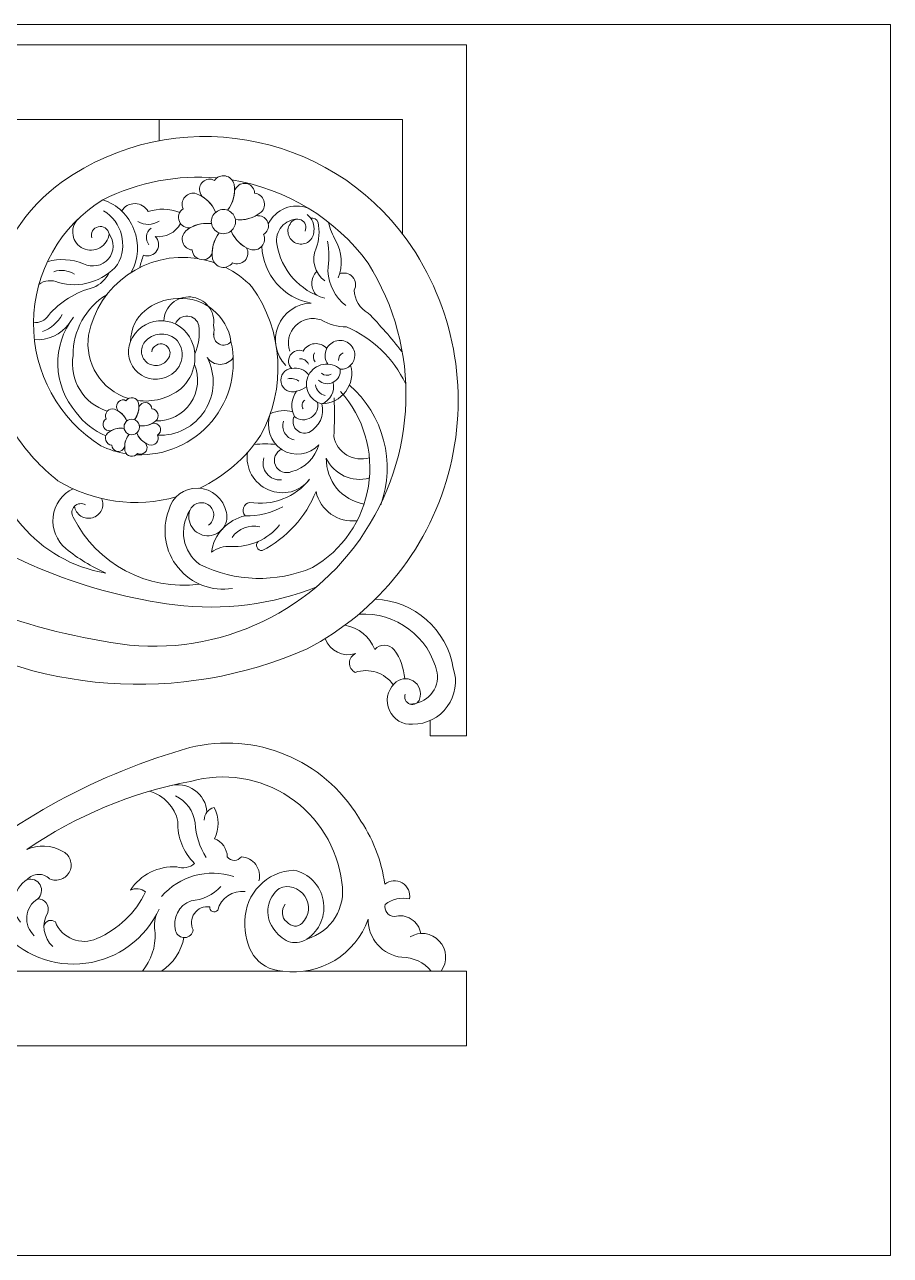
# Model space of a CAD drawing. Header units: millimetres. Extents: x 4874 to 5118, y 2699 to 2963.
# Drawn here: x 5032 to 5117.8, y 2841.1 to 2963.1 of the extents above; entities that cross this region are included whole.
import ezdxf

# ---------------------------------------------------------------- set-up
doc = ezdxf.new("R2010")
doc.units = ezdxf.units.MM
doc.header["$MEASUREMENT"] = 0
doc.layers.add('SITARA ALL', color=18, linetype='Continuous', true_color=0x000000)

msp = doc.modelspace()

# ---------------------------------------------------------------- linework, layer by layer
at = {"layer": 'SITARA ALL', "lineweight": 9}
for points, knots in [([(4873.81, 2963.14), (4873.81, 2963.14), (5117.81, 2963.14), (5117.81, 2963.14), (5117.81, 2963.14), (5117.81, 2841.14), (5117.81, 2841.14), (5117.81, 2841.14), (4873.81, 2841.14), (4873.81, 2841.14), (4873.81, 2841.14), (4873.81, 2963.14), (4873.81, 2963.14)], [0, 0, 0, 0, 0.25, 0.25, 0.25, 0.5, 0.5, 0.5, 0.75, 0.75, 0.75, 1, 1, 1, 1]), ([(5072.19, 2894.16), (5072.19, 2894.16), (5072.19, 2892.65), (5072.19, 2892.65), (5072.19, 2892.65), (5075.81, 2892.65), (5075.81, 2892.65), (5075.81, 2892.65), (5075.81, 2961.14), (5075.81, 2961.14), (5075.81, 2961.14), (4875.81, 2961.14), (4875.81, 2961.14), (4875.81, 2961.14), (4875.81, 2953.74), (4875.81, 2953.74), (4875.81, 2953.74), (4891.89, 2953.74), (4891.89, 2953.74)], [0, 0, 0, 0, 0.142857, 0.142857, 0.142857, 0.285714, 0.285714, 0.285714, 0.428571, 0.428571, 0.428571, 0.571429, 0.571429, 0.571429, 0.714286, 0.714286, 0.714286, 1, 1, 1, 1]), ([(4933.54, 2941.7), (4931.27, 2941.53), (4929.11, 2940.66), (4927.36, 2939.21), (4930.73, 2945.23), (4937, 2949.06), (4943.9, 2949.3), (4960.02, 2950.14), (4975.7, 2943.85), (4986.78, 2932.11), (4997.41, 2921.8), (5008.93, 2912.44), (5021.2, 2904.14), (5032.85, 2896.79), (5047.39, 2895.71), (5060, 2901.27), (5067.1, 2904.95), (5072.27, 2911.51), (5074.17, 2919.28), (5076.07, 2927.05), (5074.54, 2935.22), (5069.93, 2941.76), (5062.04, 2952.73), (5046.81, 2955.34), (5035.74, 2947.59), (5032.09, 2944.92), (5029.54, 2941.02), (5028.56, 2936.61)], [0, 0, 0, 0, 0.1, 0.1, 0.1, 0.2, 0.2, 0.2, 0.3, 0.3, 0.3, 0.4, 0.4, 0.4, 0.5, 0.5, 0.5, 0.6, 0.6, 0.6, 0.7, 0.7, 0.7, 0.8, 0.8, 0.8, 1, 1, 1, 1]), ([(4894.04, 2953.74), (4894.04, 2953.74), (5069.45, 2953.74), (5069.45, 2953.74), (5069.45, 2953.74), (5069.45, 2942.4), (5069.45, 2942.4)], [0, 0, 0, 0, 0.333333, 0.333333, 0.333333, 1, 1, 1, 1]), ([(4980.3, 2942.38), (4991.46, 2933.14), (5002.52, 2923.77), (5013.47, 2914.27), (5020.87, 2907.82), (5029.94, 2903.6), (5039.63, 2902.07), (5049.41, 2899.98), (5059.5, 2903.95), (5065.24, 2912.14), (5070.98, 2920.34), (5071.35, 2931.02), (5066.04, 2939.5), (5062.79, 2943.91), (5057.95, 2946.87), (5052.55, 2947.75)], [0, 0, 0, 0, 0.166667, 0.166667, 0.166667, 0.333333, 0.333333, 0.333333, 0.5, 0.5, 0.5, 0.666667, 0.666667, 0.666667, 1, 1, 1, 1]), ([(5051.03, 2947.94), (5047.15, 2948.28), (5043.25, 2947.53), (5039.76, 2945.78), (5035.52, 2943.19), (5032.91, 2938.59), (5032.88, 2933.62), (5032.84, 2928.64), (5035.34, 2924.03), (5039.55, 2921.38), (5040.35, 2921.01), (5041.2, 2920.74), (5042.07, 2920.61)], [0, 0, 0, 0, 0.2, 0.2, 0.2, 0.4, 0.4, 0.4, 0.6, 0.6, 0.6, 1, 1, 1, 1]), ([(5053.83, 2941.1), (5053.21, 2941.47), (5052.73, 2942.03), (5052.46, 2942.69), (5052.81, 2941.84), (5053.5, 2941.17), (5054.37, 2940.85), (5054.78, 2940.72), (5055.23, 2940.85), (5055.51, 2941.18), (5055.79, 2941.5), (5055.86, 2941.96), (5055.68, 2942.35), (5056.04, 2942.56), (5056.22, 2942.99), (5056.14, 2943.4), (5056.05, 2943.81), (5055.73, 2944.12), (5055.31, 2944.17), (5055.19, 2944.19), (5055.06, 2944.2), (5054.94, 2944.21), (5054.31, 2943.86), (5053.59, 2943.72), (5052.88, 2943.82), (5053.79, 2943.69), (5054.72, 2943.95), (5055.43, 2944.54), (5055.74, 2944.84), (5055.86, 2945.29), (5055.71, 2945.7), (5055.57, 2946.11), (5055.21, 2946.39), (5054.78, 2946.43), (5054.78, 2946.85), (5054.51, 2947.22), (5054.11, 2947.35), (5053.71, 2947.48), (5053.28, 2947.36), (5053.02, 2947.02), (5052.94, 2946.93), (5052.87, 2946.83), (5052.8, 2946.72), (5052.8, 2946), (5052.55, 2945.31), (5052.11, 2944.74), (5052.68, 2945.47), (5052.91, 2946.4), (5052.76, 2947.31), (5052.66, 2947.73), (5052.32, 2948.06), (5051.9, 2948.14), (5051.48, 2948.22), (5051.05, 2948.05), (5050.8, 2947.7), (5050.43, 2947.9), (5049.98, 2947.85), (5049.66, 2947.57), (5049.35, 2947.29), (5049.25, 2946.85), (5049.41, 2946.47), (5049.45, 2946.35), (5049.5, 2946.24), (5049.56, 2946.13), (5050.18, 2945.76), (5050.66, 2945.2), (5050.93, 2944.54), (5050.58, 2945.39), (5049.89, 2946.06), (5049.03, 2946.38), (5048.61, 2946.51), (5048.17, 2946.38), (5047.88, 2946.05), (5047.6, 2945.73), (5047.53, 2945.27), (5047.71, 2944.88), (5047.3, 2944.61), (5047.14, 2944.09), (5047.33, 2943.63), (5047.52, 2943.18), (5047.97, 2942.91), (5048.45, 2943.02), (5049.08, 2943.37), (5049.8, 2943.51), (5050.51, 2943.41), (5049.6, 2943.54), (5048.68, 2943.28), (5047.97, 2942.69), (5047.65, 2942.39), (5047.54, 2941.94), (5047.68, 2941.53), (5047.82, 2941.12), (5048.18, 2940.84), (5048.61, 2940.8), (5048.63, 2940.31), (5049.01, 2939.9), (5049.5, 2939.84), (5049.99, 2939.78), (5050.44, 2940.04), (5050.59, 2940.51), (5050.6, 2941.23), (5050.84, 2941.92), (5051.28, 2942.49), (5050.71, 2941.76), (5050.48, 2940.83), (5050.63, 2939.92), (5050.73, 2939.5), (5051.07, 2939.18), (5051.49, 2939.09), (5051.91, 2939.01), (5052.34, 2939.18), (5052.59, 2939.53), (5053.01, 2939.33), (5053.52, 2939.42), (5053.84, 2939.77), (5054.16, 2940.11), (5054.22, 2940.61), (5053.98, 2941.02)], [0, 0, 0, 0, 0.025, 0.025, 0.025, 0.05, 0.05, 0.05, 0.075, 0.075, 0.075, 0.1, 0.1, 0.1, 0.125, 0.125, 0.125, 0.15, 0.15, 0.15, 0.175, 0.175, 0.175, 0.2, 0.2, 0.2, 0.225, 0.225, 0.225, 0.25, 0.25, 0.25, 0.275, 0.275, 0.275, 0.3, 0.3, 0.3, 0.325, 0.325, 0.325, 0.35, 0.35, 0.35, 0.375, 0.375, 0.375, 0.4, 0.4, 0.4, 0.425, 0.425, 0.425, 0.45, 0.45, 0.45, 0.475, 0.475, 0.475, 0.5, 0.5, 0.5, 0.525, 0.525, 0.525, 0.55, 0.55, 0.55, 0.575, 0.575, 0.575, 0.6, 0.6, 0.6, 0.625, 0.625, 0.625, 0.65, 0.65, 0.65, 0.675, 0.675, 0.675, 0.7, 0.7, 0.7, 0.725, 0.725, 0.725, 0.75, 0.75, 0.75, 0.775, 0.775, 0.775, 0.8, 0.8, 0.8, 0.825, 0.825, 0.825, 0.85, 0.85, 0.85, 0.875, 0.875, 0.875, 0.9, 0.9, 0.9, 0.925, 0.925, 0.925, 0.95, 0.95, 0.95, 1, 1, 1, 1]), ([(5042.57, 2938.59), (5043.28, 2939.89), (5043.38, 2941.45), (5042.83, 2942.84), (5042.29, 2944.22), (5041.17, 2945.3), (5039.76, 2945.78)], [0, 0, 0, 0, 0.333333, 0.333333, 0.333333, 1, 1, 1, 1]), ([(5047.37, 2944.53), (5046.36, 2944.93), (5045.26, 2944.95), (5044.24, 2944.6), (5043.98, 2945.08), (5043.48, 2945.39), (5042.94, 2945.4), (5042.39, 2945.41), (5041.89, 2945.13), (5041.61, 2944.66)], [0, 0, 0, 0, 0.25, 0.25, 0.25, 0.5, 0.5, 0.5, 1, 1, 1, 1]), ([(5039.82, 2944.69), (5041.65, 2943.58), (5042.26, 2941.21), (5041.2, 2939.35), (5039.77, 2937.66), (5037.47, 2936.96), (5035.34, 2937.57), (5034.71, 2937.88), (5033.95, 2937.8), (5033.39, 2937.38)], [0, 0, 0, 0, 0.25, 0.25, 0.25, 0.5, 0.5, 0.5, 1, 1, 1, 1]), ([(5052.9, 2943.62), (5052.9, 2944.04), (5052.67, 2944.44), (5052.3, 2944.65), (5051.92, 2944.87), (5051.47, 2944.87), (5051.1, 2944.65), (5050.72, 2944.44), (5050.5, 2944.04), (5050.5, 2943.62), (5050.5, 2943.19), (5050.72, 2942.79), (5051.1, 2942.58), (5051.47, 2942.36), (5051.92, 2942.36), (5052.3, 2942.58), (5052.67, 2942.79), (5052.9, 2943.19), (5052.9, 2943.62)], [0, 0, 0, 0, 0.166667, 0.166667, 0.166667, 0.333333, 0.333333, 0.333333, 0.5, 0.5, 0.5, 0.666667, 0.666667, 0.666667, 0.833333, 0.833333, 0.833333, 1, 1, 1, 1]), ([(5059.79, 2942.67), (5059.89, 2942.87), (5059.9, 2943.1), (5059.83, 2943.3), (5059.76, 2943.51), (5059.61, 2943.68), (5059.41, 2943.78), (5059.2, 2943.87), (5058.97, 2943.88), (5058.77, 2943.8), (5058.56, 2943.73), (5058.39, 2943.57), (5058.3, 2943.37), (5058.08, 2943.03), (5058.03, 2942.6), (5058.18, 2942.22), (5058.32, 2941.84), (5058.63, 2941.55), (5059.02, 2941.43), (5059.41, 2941.32), (5059.83, 2941.39), (5060.15, 2941.64), (5060.48, 2941.88), (5060.67, 2942.26), (5060.67, 2942.67), (5060.75, 2943.29), (5060.5, 2943.92), (5060.01, 2944.31)], [0, 0, 0, 0, 0.1, 0.1, 0.1, 0.2, 0.2, 0.2, 0.3, 0.3, 0.3, 0.4, 0.4, 0.4, 0.5, 0.5, 0.5, 0.6, 0.6, 0.6, 0.7, 0.7, 0.7, 0.8, 0.8, 0.8, 1, 1, 1, 1]), ([(5060.34, 2943.96), (5060.66, 2944.03), (5060.98, 2943.85), (5061.08, 2943.54), (5061.26, 2942.68), (5061.2, 2941.79), (5060.89, 2940.97), (5060.39, 2939.82), (5060.74, 2938.49), (5061.74, 2937.73)], [0, 0, 0, 0, 0.25, 0.25, 0.25, 0.5, 0.5, 0.5, 1, 1, 1, 1]), ([(5038.65, 2942), (5038.58, 2942.23), (5038.61, 2942.48), (5038.73, 2942.69), (5038.85, 2942.9), (5039.06, 2943.05), (5039.29, 2943.1), (5039.53, 2943.16), (5039.78, 2943.12), (5039.98, 2942.98), (5040.18, 2942.85), (5040.32, 2942.64), (5040.37, 2942.41), (5040.93, 2941.66), (5040.9, 2940.63), (5040.31, 2939.92), (5039.71, 2939.2), (5038.66, 2939.02), (5037.83, 2939.44), (5036.68, 2939.9), (5035.43, 2939.97), (5034.24, 2939.64)], [0, 0, 0, 0, 0.125, 0.125, 0.125, 0.25, 0.25, 0.25, 0.375, 0.375, 0.375, 0.5, 0.5, 0.5, 0.625, 0.625, 0.625, 0.75, 0.75, 0.75, 1, 1, 1, 1]), ([(5037.26, 2943.85), (5036.86, 2943.43), (5036.68, 2942.83), (5036.79, 2942.26), (5036.9, 2941.69), (5037.27, 2941.2), (5037.8, 2940.96), (5038.33, 2940.71), (5038.95, 2940.73), (5039.46, 2941.02), (5039.97, 2941.31), (5040.3, 2941.82), (5040.37, 2942.41)], [0, 0, 0, 0, 0.2, 0.2, 0.2, 0.4, 0.4, 0.4, 0.6, 0.6, 0.6, 1, 1, 1, 1]), ([(5043.41, 2939.06), (5043.49, 2939.47), (5043.62, 2939.88), (5043.78, 2940.27), (5044.28, 2940.09), (5044.83, 2940.3), (5045.11, 2940.75), (5045.38, 2941.2), (5045.33, 2941.77), (5044.94, 2942.14), (5045.96, 2942), (5046.96, 2942.51), (5047.44, 2943.43)], [0, 0, 0, 0, 0.2, 0.2, 0.2, 0.4, 0.4, 0.4, 0.6, 0.6, 0.6, 1, 1, 1, 1]), ([(5044.53, 2942.96), (5044.27, 2942.77), (5044.11, 2942.49), (5044.07, 2942.17), (5044.03, 2941.86), (5044.12, 2941.55), (5044.32, 2941.3)], [0, 0, 0, 0, 0.333333, 0.333333, 0.333333, 1, 1, 1, 1]), ([(5059.09, 2943.86), (5058.47, 2943.86), (5057.88, 2943.58), (5057.47, 2943.11), (5057.07, 2942.64), (5056.89, 2942.01), (5056.99, 2941.4), (5057.4, 2938.83), (5059.26, 2936.73), (5061.76, 2936.02)], [0, 0, 0, 0, 0.25, 0.25, 0.25, 0.5, 0.5, 0.5, 1, 1, 1, 1]), ([(5062.12, 2943.54), (5062.26, 2942.9), (5062.5, 2942.29), (5062.83, 2941.72), (5063.47, 2940.6), (5063.56, 2939.24), (5063.07, 2938.04)], [0, 0, 0, 0, 0.333333, 0.333333, 0.333333, 1, 1, 1, 1]), ([(5062.03, 2941.68), (5062.17, 2940.69), (5062.18, 2939.7), (5062.06, 2938.71), (5062.12, 2937.36), (5062.77, 2936.11), (5063.84, 2935.28)], [0, 0, 0, 0, 0.333333, 0.333333, 0.333333, 1, 1, 1, 1]), ([(5049.1, 2939.96), (5044.06, 2940.73), (5039.31, 2937.39), (5038.34, 2932.37), (5037.91, 2929.59), (5039.59, 2926.91), (5042.29, 2926.08)], [0, 0, 0, 0, 0.333333, 0.333333, 0.333333, 1, 1, 1, 1]), ([(5055.51, 2941.17), (5055.61, 2938.38), (5057.65, 2936.03), (5060.4, 2935.54), (5058.96, 2935.49), (5057.68, 2934.6), (5057.13, 2933.25), (5056.59, 2931.91), (5056.87, 2930.4), (5057.88, 2929.36)], [0, 0, 0, 0, 0.25, 0.25, 0.25, 0.5, 0.5, 0.5, 1, 1, 1, 1]), ([(5049.36, 2917.2), (5051.81, 2918.36), (5053.89, 2920.16), (5055.38, 2922.4), (5057.96, 2927.07), (5057.63, 2932.8), (5054.53, 2937.14), (5053.76, 2937.94), (5052.87, 2938.6), (5051.88, 2939.09)], [0, 0, 0, 0, 0.25, 0.25, 0.25, 0.5, 0.5, 0.5, 1, 1, 1, 1]), ([(5032.86, 2933.64), (5033.45, 2933.53), (5034.04, 2933.8), (5034.35, 2934.32), (5035.51, 2935.67), (5037.06, 2936.63), (5038.8, 2937.07), (5039.48, 2937.36), (5040.03, 2937.88), (5040.36, 2938.55)], [0, 0, 0, 0, 0.25, 0.25, 0.25, 0.5, 0.5, 0.5, 1, 1, 1, 1]), ([(5060.96, 2938.67), (5060.63, 2938.36), (5060.45, 2937.93), (5060.45, 2937.49), (5060.45, 2937.04), (5060.63, 2936.61), (5060.96, 2936.31)], [0, 0, 0, 0, 0.333333, 0.333333, 0.333333, 1, 1, 1, 1]), ([(5069.4, 2930.73), (5068.35, 2932.06), (5067.23, 2933.34), (5066.05, 2934.55), (5065.22, 2935), (5064.69, 2935.86), (5064.67, 2936.8), (5064.9, 2937.24), (5064.84, 2937.77), (5064.5, 2938.13), (5064.17, 2938.5), (5063.66, 2938.62), (5063.2, 2938.43)], [0, 0, 0, 0, 0.2, 0.2, 0.2, 0.4, 0.4, 0.4, 0.6, 0.6, 0.6, 1, 1, 1, 1]), ([(5040.14, 2936.37), (5038.04, 2935.09), (5036.77, 2932.81), (5036.8, 2930.35), (5036.4, 2927.92), (5037.83, 2925.57), (5040.17, 2924.82)], [0, 0, 0, 0, 0.333333, 0.333333, 0.333333, 1, 1, 1, 1]), ([(5050.75, 2932.54), (5050.67, 2932.1), (5050.89, 2931.66), (5051.3, 2931.47), (5051.7, 2931.28), (5052.17, 2931.37), (5052.45, 2931.72), (5052.07, 2934.29), (5049.79, 2936.15), (5047.19, 2936), (5044.59, 2935.86), (5042.58, 2934.32), (5042.49, 2931.72)], [0, 0, 0, 0, 0.2, 0.2, 0.2, 0.4, 0.4, 0.4, 0.6, 0.6, 0.6, 1, 1, 1, 1]), ([(5050.73, 2932.39), (5050.78, 2932.71), (5050.78, 2933.04), (5050.73, 2933.36), (5050.82, 2934.03), (5050.62, 2934.71), (5050.2, 2935.23), (5049.77, 2935.75), (5049.15, 2936.08), (5048.48, 2936.14), (5047.81, 2936.2), (5047.14, 2935.98), (5046.63, 2935.53), (5046.13, 2935.09), (5045.82, 2934.46), (5045.79, 2933.78)], [0, 0, 0, 0, 0.166667, 0.166667, 0.166667, 0.333333, 0.333333, 0.333333, 0.5, 0.5, 0.5, 0.666667, 0.666667, 0.666667, 1, 1, 1, 1]), ([(5036.84, 2934.15), (5034.68, 2931.34), (5034.78, 2927.39), (5037.1, 2924.7), (5037.85, 2923.67), (5038.87, 2922.87), (5040.04, 2922.37)], [0, 0, 0, 0, 0.333333, 0.333333, 0.333333, 1, 1, 1, 1]), ([(5048.87, 2930.5), (5049.25, 2931.38), (5049.38, 2932.35), (5049.27, 2933.3), (5049.15, 2933.83), (5048.7, 2934.21), (5048.16, 2934.25), (5047.62, 2934.29), (5047.13, 2933.98), (5046.94, 2933.48)], [0, 0, 0, 0, 0.25, 0.25, 0.25, 0.5, 0.5, 0.5, 1, 1, 1, 1]), ([(5069.75, 2927.55), (5068.55, 2930.07), (5066.47, 2932.07), (5063.91, 2933.18), (5063.02, 2933.18), (5062.16, 2933.42), (5061.4, 2933.86), (5060.51, 2934.19), (5059.52, 2933.96), (5058.85, 2933.29), (5058.19, 2932.62), (5057.96, 2931.64), (5058.29, 2930.76)], [0, 0, 0, 0, 0.2, 0.2, 0.2, 0.4, 0.4, 0.4, 0.6, 0.6, 0.6, 1, 1, 1, 1]), ([(5043.17, 2925.88), (5044.7, 2925.67), (5046.26, 2926.09), (5047.48, 2927.04), (5048.94, 2928.34), (5049.31, 2930.48), (5048.35, 2932.18), (5047.71, 2933.26), (5046.52, 2933.88), (5045.27, 2933.78), (5044.02, 2933.68), (5042.94, 2932.89), (5042.49, 2931.72), (5042.05, 2930.64), (5042.35, 2929.41), (5043.23, 2928.65), (5044.11, 2927.89), (5045.35, 2927.77), (5046.35, 2928.35), (5047, 2928.68), (5047.46, 2929.3), (5047.58, 2930.02), (5047.7, 2930.74), (5047.47, 2931.48), (5046.96, 2932), (5046.02, 2932.74), (5044.67, 2932.6), (5043.91, 2931.68), (5043.65, 2931.37), (5043.54, 2930.97), (5043.59, 2930.57), (5043.65, 2930.18), (5043.86, 2929.82), (5044.19, 2929.59), (5044.52, 2929.37), (5044.93, 2929.29), (5045.32, 2929.38), (5045.71, 2929.47), (5046.05, 2929.72), (5046.24, 2930.07), (5046.4, 2930.29), (5046.45, 2930.58), (5046.37, 2930.85), (5046.29, 2931.11), (5046.09, 2931.33), (5045.84, 2931.43), (5045.58, 2931.53), (5045.29, 2931.51), (5045.05, 2931.37), (5044.81, 2931.23), (5044.64, 2931), (5044.6, 2930.72)], [0, 0, 0, 0, 0.055556, 0.055556, 0.055556, 0.111111, 0.111111, 0.111111, 0.166667, 0.166667, 0.166667, 0.222222, 0.222222, 0.222222, 0.277778, 0.277778, 0.277778, 0.333333, 0.333333, 0.333333, 0.388889, 0.388889, 0.388889, 0.444444, 0.444444, 0.444444, 0.5, 0.5, 0.5, 0.555556, 0.555556, 0.555556, 0.611111, 0.611111, 0.611111, 0.666667, 0.666667, 0.666667, 0.722222, 0.722222, 0.722222, 0.777778, 0.777778, 0.777778, 0.833333, 0.833333, 0.833333, 0.888889, 0.888889, 0.888889, 1, 1, 1, 1]), ([(5043.07, 2920.51), (5045.93, 2920.38), (5048.7, 2921.6), (5050.54, 2923.8), (5052.38, 2926), (5053.09, 2928.92), (5052.45, 2931.72)], [0, 0, 0, 0, 0.333333, 0.333333, 0.333333, 1, 1, 1, 1]), ([(5061.12, 2927.88), (5061.52, 2927.51), (5062.1, 2927.44), (5062.58, 2927.69), (5063.06, 2927.93), (5063.34, 2928.44), (5063.28, 2928.98), (5063.66, 2928.96), (5064.04, 2929.1), (5064.31, 2929.37), (5064.59, 2929.63), (5064.74, 2930), (5064.73, 2930.38), (5064.72, 2930.85), (5064.49, 2931.29), (5064.1, 2931.56), (5063.72, 2931.83), (5063.23, 2931.9), (5062.79, 2931.75), (5062.34, 2931.6), (5061.99, 2931.25), (5061.85, 2930.81), (5061.7, 2930.36), (5061.77, 2929.87), (5062.05, 2929.49)], [0, 0, 0, 0, 0.111111, 0.111111, 0.111111, 0.222222, 0.222222, 0.222222, 0.333333, 0.333333, 0.333333, 0.444444, 0.444444, 0.444444, 0.555556, 0.555556, 0.555556, 0.666667, 0.666667, 0.666667, 0.777778, 0.777778, 0.777778, 1, 1, 1, 1]), ([(5061.94, 2931.03), (5061.63, 2931.38), (5061.17, 2931.56), (5060.71, 2931.51), (5060.25, 2931.46), (5059.84, 2931.19), (5059.61, 2930.78), (5059.14, 2930.97), (5058.6, 2930.79), (5058.33, 2930.36), (5058.06, 2929.93), (5058.11, 2929.39), (5058.48, 2929.04), (5058.14, 2929.03), (5057.83, 2928.86), (5057.62, 2928.59), (5057.42, 2928.32), (5057.34, 2927.98), (5057.41, 2927.65), (5057.48, 2927.32), (5057.69, 2927.03), (5057.99, 2926.87), (5058.28, 2926.71), (5058.63, 2926.69), (5058.95, 2926.81), (5058.41, 2926.08), (5058.32, 2925.12), (5058.73, 2924.31), (5059.2, 2923.91), (5059.87, 2923.86), (5060.39, 2924.19), (5060.91, 2924.52), (5061.16, 2925.12), (5061.01, 2925.72)], [0, 0, 0, 0, 0.083333, 0.083333, 0.083333, 0.166667, 0.166667, 0.166667, 0.25, 0.25, 0.25, 0.333333, 0.333333, 0.333333, 0.416667, 0.416667, 0.416667, 0.5, 0.5, 0.5, 0.583333, 0.583333, 0.583333, 0.666667, 0.666667, 0.666667, 0.75, 0.75, 0.75, 0.833333, 0.833333, 0.833333, 1, 1, 1, 1]), ([(4879.44, 2928.9), (4879.44, 2928.9), (4879.44, 2930.41), (4879.44, 2930.41), (4879.44, 2930.41), (4875.81, 2930.41), (4875.81, 2930.41), (4875.81, 2930.41), (4875.81, 2861.92), (4875.81, 2861.92), (4875.81, 2861.92), (5075.81, 2861.92), (5075.81, 2861.92), (5075.81, 2861.92), (5075.81, 2869.32), (5075.81, 2869.32), (5075.81, 2869.32), (5059.73, 2869.32), (5059.73, 2869.32)], [0, 0, 0, 0, 0.142857, 0.142857, 0.142857, 0.285714, 0.285714, 0.285714, 0.428571, 0.428571, 0.428571, 0.571429, 0.571429, 0.571429, 0.714286, 0.714286, 0.714286, 1, 1, 1, 1]), ([(5045, 2923.85), (5045.2, 2924.03), (5045.28, 2924.32), (5045.19, 2924.59), (5045.1, 2924.85), (5044.87, 2925.03), (5044.59, 2925.05), (5044.59, 2925.32), (5044.41, 2925.56), (5044.16, 2925.64), (5043.9, 2925.73), (5043.63, 2925.65), (5043.46, 2925.43), (5043.41, 2925.37), (5043.37, 2925.31), (5043.32, 2925.24), (5043.32, 2924.78), (5043.16, 2924.34), (5042.88, 2923.97), (5043.24, 2924.44), (5043.39, 2925.03), (5043.29, 2925.62), (5043.23, 2925.89), (5043.02, 2926.09), (5042.75, 2926.15), (5042.48, 2926.2), (5042.2, 2926.09), (5042.04, 2925.86), (5041.81, 2926), (5041.52, 2925.96), (5041.32, 2925.78), (5041.11, 2925.6), (5041.05, 2925.32), (5041.15, 2925.08), (5041.18, 2925), (5041.21, 2924.93), (5041.25, 2924.86), (5041.64, 2924.63), (5041.95, 2924.27), (5042.12, 2923.84), (5041.9, 2924.39), (5041.46, 2924.82), (5040.91, 2925.02), (5040.64, 2925.1), (5040.36, 2925.02), (5040.17, 2924.81), (5039.99, 2924.6), (5039.95, 2924.31), (5040.07, 2924.06), (5039.84, 2923.92), (5039.72, 2923.66), (5039.77, 2923.39), (5039.83, 2923.13), (5040.04, 2922.93), (5040.3, 2922.9), (5040.38, 2922.88), (5040.46, 2922.88), (5040.54, 2922.87), (5040.94, 2923.1), (5041.4, 2923.18), (5041.86, 2923.12), (5041.27, 2923.2), (5040.68, 2923.03), (5040.23, 2922.66), (5040.03, 2922.47), (5039.95, 2922.18), (5040.04, 2921.92), (5040.13, 2921.66), (5040.36, 2921.47), (5040.64, 2921.45), (5040.64, 2921.18), (5040.82, 2920.94), (5041.07, 2920.86), (5041.33, 2920.78), (5041.6, 2920.86), (5041.77, 2921.07), (5041.82, 2921.13), (5041.86, 2921.2), (5041.91, 2921.26), (5041.91, 2921.72), (5042.07, 2922.17), (5042.35, 2922.53), (5041.99, 2922.07), (5041.84, 2921.47), (5041.94, 2920.89), (5042, 2920.62), (5042.21, 2920.41), (5042.48, 2920.36), (5042.76, 2920.31), (5043.03, 2920.41), (5043.19, 2920.64), (5043.42, 2920.51), (5043.71, 2920.54), (5043.92, 2920.72), (5044.12, 2920.9), (5044.18, 2921.18), (5044.08, 2921.43), (5044.05, 2921.5), (5044.02, 2921.57), (5043.98, 2921.64), (5043.59, 2921.88), (5043.28, 2922.24), (5043.11, 2922.66), (5043.33, 2922.11), (5043.77, 2921.69), (5044.32, 2921.48), (5044.59, 2921.4), (5044.87, 2921.48), (5045.06, 2921.69), (5045.24, 2921.9), (5045.28, 2922.19), (5045.16, 2922.44), (5047.05, 2922.35), (5048.84, 2923.28), (5049.86, 2924.87), (5050.87, 2926.46), (5050.97, 2928.46), (5050.09, 2930.13), (5050.39, 2929.71), (5050.87, 2929.46), (5051.38, 2929.46), (5051.9, 2929.46), (5052.38, 2929.7), (5052.67, 2930.13)], [0, 0, 0, 0, 0.02381, 0.02381, 0.02381, 0.047619, 0.047619, 0.047619, 0.071429, 0.071429, 0.071429, 0.095238, 0.095238, 0.095238, 0.119048, 0.119048, 0.119048, 0.142857, 0.142857, 0.142857, 0.166667, 0.166667, 0.166667, 0.190476, 0.190476, 0.190476, 0.214286, 0.214286, 0.214286, 0.238095, 0.238095, 0.238095, 0.261905, 0.261905, 0.261905, 0.285714, 0.285714, 0.285714, 0.309524, 0.309524, 0.309524, 0.333333, 0.333333, 0.333333, 0.357143, 0.357143, 0.357143, 0.380952, 0.380952, 0.380952, 0.404762, 0.404762, 0.404762, 0.428571, 0.428571, 0.428571, 0.452381, 0.452381, 0.452381, 0.47619, 0.47619, 0.47619, 0.5, 0.5, 0.5, 0.52381, 0.52381, 0.52381, 0.547619, 0.547619, 0.547619, 0.571429, 0.571429, 0.571429, 0.595238, 0.595238, 0.595238, 0.619048, 0.619048, 0.619048, 0.642857, 0.642857, 0.642857, 0.666667, 0.666667, 0.666667, 0.690476, 0.690476, 0.690476, 0.714286, 0.714286, 0.714286, 0.738095, 0.738095, 0.738095, 0.761905, 0.761905, 0.761905, 0.785714, 0.785714, 0.785714, 0.809524, 0.809524, 0.809524, 0.833333, 0.833333, 0.833333, 0.857143, 0.857143, 0.857143, 0.880952, 0.880952, 0.880952, 0.904762, 0.904762, 0.904762, 0.928571, 0.928571, 0.928571, 0.952381, 0.952381, 0.952381, 1, 1, 1, 1]), ([(5048.82, 2929.46), (5049.36, 2928.2), (5049.22, 2926.75), (5048.45, 2925.61), (5047.68, 2924.48), (5046.37, 2923.81), (5045, 2923.85), (5044.55, 2923.47), (5043.96, 2923.3), (5043.37, 2923.38), (5043.83, 2923.32), (5044.29, 2923.41), (5044.69, 2923.63), (5044.77, 2923.63), (5044.85, 2923.62), (5044.93, 2923.61), (5045.19, 2923.57), (5045.41, 2923.37), (5045.46, 2923.11), (5045.52, 2922.85), (5045.39, 2922.58), (5045.16, 2922.44)], [0, 0, 0, 0, 0.125, 0.125, 0.125, 0.25, 0.25, 0.25, 0.375, 0.375, 0.375, 0.5, 0.5, 0.5, 0.625, 0.625, 0.625, 0.75, 0.75, 0.75, 1, 1, 1, 1]), ([(5058.73, 2924.31), (5058.51, 2923.89), (5058.57, 2923.37), (5058.9, 2923.01), (5059.22, 2922.66), (5059.72, 2922.54), (5060.16, 2922.72), (5061.2, 2923.24), (5061.75, 2924.41), (5061.47, 2925.54), (5062.4, 2925.57), (5063.27, 2926.02), (5063.82, 2926.77), (5064.38, 2927.51), (5064.56, 2928.47), (5064.31, 2929.36)], [0, 0, 0, 0, 0.166667, 0.166667, 0.166667, 0.333333, 0.333333, 0.333333, 0.5, 0.5, 0.5, 0.666667, 0.666667, 0.666667, 1, 1, 1, 1]), ([(5063.28, 2928.98), (5062.82, 2929.39), (5062.19, 2929.57), (5061.58, 2929.46), (5060.97, 2929.35), (5060.45, 2928.97), (5060.16, 2928.42), (5059.87, 2927.88), (5059.86, 2927.22), (5060.11, 2926.66), (5060.37, 2926.1), (5060.87, 2925.68), (5061.47, 2925.54), (5062.31, 2925.89), (5062.78, 2926.79), (5062.58, 2927.68)], [0, 0, 0, 0, 0.166667, 0.166667, 0.166667, 0.333333, 0.333333, 0.333333, 0.5, 0.5, 0.5, 0.666667, 0.666667, 0.666667, 1, 1, 1, 1]), ([(5050.23, 2913.53), (5050.54, 2913.76), (5050.73, 2914.11), (5050.74, 2914.5), (5050.75, 2914.89), (5050.58, 2915.25), (5050.27, 2915.49), (5049.97, 2915.73), (5049.57, 2915.81), (5049.2, 2915.71), (5048.83, 2915.61), (5048.52, 2915.34), (5048.38, 2914.98), (5047.24, 2913.22), (5047.66, 2910.87), (5049.35, 2909.62), (5052.85, 2907.9), (5056.92, 2907.79), (5060.52, 2909.31), (5063.49, 2911.03), (5065.53, 2913.99), (5066.07, 2917.38), (5066.61, 2920.77), (5065.61, 2924.21), (5063.32, 2926.76)], [0, 0, 0, 0, 0.111111, 0.111111, 0.111111, 0.222222, 0.222222, 0.222222, 0.333333, 0.333333, 0.333333, 0.444444, 0.444444, 0.444444, 0.555556, 0.555556, 0.555556, 0.666667, 0.666667, 0.666667, 0.777778, 0.777778, 0.777778, 1, 1, 1, 1]), ([(5059.78, 2925.91), (5059.64, 2925.83), (5059.54, 2925.69), (5059.51, 2925.52), (5059.47, 2925.36), (5059.5, 2925.19), (5059.59, 2925.05)], [0, 0, 0, 0, 0.333333, 0.333333, 0.333333, 1, 1, 1, 1]), ([(5066.17, 2920.21), (5065.42, 2919.97), (5064.61, 2920.07), (5063.93, 2920.47), (5063.26, 2920.87), (5062.79, 2921.54), (5062.64, 2922.31), (5062.72, 2923.59), (5062.74, 2924.87), (5062.67, 2926.15)], [0, 0, 0, 0, 0.25, 0.25, 0.25, 0.5, 0.5, 0.5, 1, 1, 1, 1]), ([(5057.49, 2921.06), (5057.2, 2920.93), (5056.96, 2920.69), (5056.84, 2920.39), (5056.72, 2920.09), (5056.72, 2919.75), (5056.85, 2919.46), (5056.98, 2919.16), (5057.23, 2918.92), (5057.53, 2918.81), (5057.83, 2918.69), (5058.17, 2918.7), (5058.46, 2918.83), (5059.78, 2919.17), (5060.8, 2920.19), (5061.16, 2921.5), (5060.22, 2920.48), (5058.69, 2920.27), (5057.51, 2921), (5056.33, 2921.73), (5055.87, 2923.28), (5056.35, 2924.57), (5057.04, 2924.91), (5057.83, 2924.97), (5058.56, 2924.75)], [0, 0, 0, 0, 0.111111, 0.111111, 0.111111, 0.222222, 0.222222, 0.222222, 0.333333, 0.333333, 0.333333, 0.444444, 0.444444, 0.444444, 0.555556, 0.555556, 0.555556, 0.666667, 0.666667, 0.666667, 0.777778, 0.777778, 0.777778, 1, 1, 1, 1]), ([(5036.79, 2917.14), (5035.7, 2916.6), (5034.96, 2915.56), (5034.82, 2914.35), (5034.68, 2913.15), (5035.15, 2911.97), (5036.09, 2911.2), (5037.29, 2910.22), (5038.61, 2909.41), (5040.03, 2908.78), (5033.36, 2909.89), (5028.46, 2915.64), (5028.39, 2922.39), (5028.3, 2922.58), (5028.29, 2922.79), (5028.37, 2922.99), (5028.44, 2923.18), (5028.59, 2923.34), (5028.78, 2923.42), (5028.97, 2923.5), (5029.18, 2923.5), (5029.37, 2923.42), (5029.56, 2923.34), (5029.71, 2923.19), (5029.79, 2922.99)], [0, 0, 0, 0, 0.111111, 0.111111, 0.111111, 0.222222, 0.222222, 0.222222, 0.333333, 0.333333, 0.333333, 0.444444, 0.444444, 0.444444, 0.555556, 0.555556, 0.555556, 0.666667, 0.666667, 0.666667, 0.777778, 0.777778, 0.777778, 1, 1, 1, 1]), ([(5043.38, 2923.25), (5043.38, 2923.53), (5043.24, 2923.78), (5043, 2923.92), (5042.76, 2924.05), (5042.47, 2924.05), (5042.23, 2923.92), (5041.99, 2923.78), (5041.85, 2923.53), (5041.85, 2923.25), (5041.85, 2922.98), (5041.99, 2922.72), (5042.23, 2922.59), (5042.47, 2922.45), (5042.76, 2922.45), (5043, 2922.59), (5043.24, 2922.72), (5043.38, 2922.98), (5043.38, 2923.25)], [0, 0, 0, 0, 0.166667, 0.166667, 0.166667, 0.333333, 0.333333, 0.333333, 0.5, 0.5, 0.5, 0.666667, 0.666667, 0.666667, 0.833333, 0.833333, 0.833333, 1, 1, 1, 1]), ([(5057.65, 2923.82), (5057.53, 2923.43), (5057.57, 2923.01), (5057.77, 2922.67), (5057.97, 2922.32), (5058.31, 2922.07), (5058.7, 2921.98)], [0, 0, 0, 0, 0.333333, 0.333333, 0.333333, 1, 1, 1, 1]), ([(5031.02, 2922.62), (5032.16, 2920.83), (5033.61, 2919.24), (5035.29, 2917.93), (5038.81, 2915.8), (5043.06, 2915.21), (5047.02, 2916.33)], [0, 0, 0, 0, 0.333333, 0.333333, 0.333333, 1, 1, 1, 1]), ([(5054.09, 2920.74), (5053.85, 2919.17), (5054.71, 2917.63), (5056.17, 2917.02), (5057.64, 2916.4), (5059.29, 2916.81), (5060.24, 2918.08), (5058.83, 2916.29), (5056.55, 2915.4), (5054.3, 2915.78), (5054.02, 2915.72), (5053.79, 2915.52), (5053.7, 2915.24), (5053.6, 2914.97), (5053.66, 2914.67), (5053.85, 2914.46), (5052.1, 2914.06), (5050.77, 2912.62), (5050.51, 2910.83), (5051.07, 2911.26), (5051.77, 2911.47), (5052.47, 2911.41), (5054.32, 2911.31), (5056.11, 2912.1), (5057.27, 2913.54)], [0, 0, 0, 0, 0.111111, 0.111111, 0.111111, 0.222222, 0.222222, 0.222222, 0.333333, 0.333333, 0.333333, 0.444444, 0.444444, 0.444444, 0.555556, 0.555556, 0.555556, 0.666667, 0.666667, 0.666667, 0.777778, 0.777778, 0.777778, 1, 1, 1, 1]), ([(5055.71, 2920.2), (5055.54, 2919.66), (5055.64, 2919.07), (5055.99, 2918.63), (5056.35, 2918.19), (5056.89, 2917.96), (5057.45, 2918.01)], [0, 0, 0, 0, 0.333333, 0.333333, 0.333333, 1, 1, 1, 1]), ([(5065.65, 2915.62), (5063.44, 2915.99), (5061.84, 2917.94), (5061.9, 2920.17), (5062.64, 2918.55), (5064.46, 2917.71), (5066.17, 2918.2)], [0, 0, 0, 0, 0.333333, 0.333333, 0.333333, 1, 1, 1, 1]), ([(5048.38, 2914.98), (5048.18, 2914.42), (5048.26, 2913.8), (5048.59, 2913.31), (5048.92, 2912.81), (5049.46, 2912.5), (5050.05, 2912.47), (5050.65, 2912.44), (5051.22, 2912.69), (5051.6, 2913.14), (5051.98, 2913.6), (5052.13, 2914.21), (5051.99, 2914.78), (5051.74, 2916.14), (5050.57, 2917.14), (5049.19, 2917.18), (5047.81, 2917.22), (5046.61, 2916.36), (5046.29, 2915.01), (5045.55, 2913.08), (5045.9, 2910.91), (5047.21, 2909.31), (5048.51, 2907.7), (5050.55, 2906.92), (5052.59, 2907.26)], [0, 0, 0, 0, 0.111111, 0.111111, 0.111111, 0.222222, 0.222222, 0.222222, 0.333333, 0.333333, 0.333333, 0.444444, 0.444444, 0.444444, 0.555556, 0.555556, 0.555556, 0.666667, 0.666667, 0.666667, 0.777778, 0.777778, 0.777778, 1, 1, 1, 1]), ([(5036.94, 2915.4), (5037, 2915), (5037.23, 2914.65), (5037.57, 2914.43), (5037.91, 2914.21), (5038.33, 2914.14), (5038.72, 2914.25), (5039.11, 2914.36), (5039.43, 2914.64), (5039.61, 2915), (5039.78, 2915.37), (5039.79, 2915.79), (5039.63, 2916.16)], [0, 0, 0, 0, 0.2, 0.2, 0.2, 0.4, 0.4, 0.4, 0.6, 0.6, 0.6, 1, 1, 1, 1]), ([(5055.13, 2911.9), (5054.98, 2911.74), (5054.95, 2911.51), (5055.04, 2911.31), (5055.13, 2911.12), (5055.32, 2910.99), (5055.54, 2911), (5057.96, 2912.25), (5059.86, 2914.32), (5060.88, 2916.85), (5061.3, 2914.99), (5063.05, 2913.74), (5064.95, 2913.96)], [0, 0, 0, 0, 0.2, 0.2, 0.2, 0.4, 0.4, 0.4, 0.6, 0.6, 0.6, 1, 1, 1, 1]), ([(5022.79, 2915.28), (5029.88, 2910.08), (5038.17, 2906.76), (5046.88, 2905.62), (5051.68, 2905.02), (5056.55, 2905.65), (5061.04, 2907.44)], [0, 0, 0, 0, 0.333333, 0.333333, 0.333333, 1, 1, 1, 1]), ([(5038.03, 2915.53), (5037.68, 2915.74), (5037.23, 2915.69), (5036.94, 2915.39), (5036.65, 2915.1), (5036.6, 2914.66), (5036.82, 2914.31), (5039.14, 2909.66), (5044.16, 2906.99), (5049.31, 2907.68)], [0, 0, 0, 0, 0.25, 0.25, 0.25, 0.5, 0.5, 0.5, 1, 1, 1, 1]), ([(5069.72, 2896.77), (5069.65, 2896.58), (5069.66, 2896.37), (5069.75, 2896.18), (5069.84, 2896), (5070, 2895.86), (5070.19, 2895.79), (5070.38, 2895.73), (5070.6, 2895.74), (5070.78, 2895.84), (5070.96, 2895.93), (5071.09, 2896.1), (5071.15, 2896.29), (5071.39, 2896.97), (5071.12, 2897.72), (5070.5, 2898.09), (5069.88, 2898.45), (5069.12, 2898.36), (5068.65, 2897.82), (5067.94, 2897.12), (5067.74, 2896.06), (5068.15, 2895.16), (5068.56, 2894.26), (5069.47, 2893.71), (5070.45, 2893.79), (5071.82, 2893.79), (5073.1, 2894.44), (5073.89, 2895.54), (5074.69, 2896.65), (5074.92, 2898.06), (5074.49, 2899.35), (5073.86, 2903.18), (5070.63, 2906.03), (5066.76, 2906.18)], [0, 0, 0, 0, 0.083333, 0.083333, 0.083333, 0.166667, 0.166667, 0.166667, 0.25, 0.25, 0.25, 0.333333, 0.333333, 0.333333, 0.416667, 0.416667, 0.416667, 0.5, 0.5, 0.5, 0.583333, 0.583333, 0.583333, 0.666667, 0.666667, 0.666667, 0.75, 0.75, 0.75, 0.833333, 0.833333, 0.833333, 1, 1, 1, 1]), ([(5070.19, 2895.79), (5070.98, 2895.79), (5071.73, 2896.14), (5072.25, 2896.73), (5072.77, 2897.33), (5073, 2898.12), (5072.89, 2898.9), (5072.08, 2902.48), (5068.79, 2904.93), (5065.13, 2904.69)], [0, 0, 0, 0, 0.25, 0.25, 0.25, 0.5, 0.5, 0.5, 1, 1, 1, 1]), ([(5069.67, 2898.31), (5069.59, 2899.34), (5069.24, 2900.33), (5068.64, 2901.17), (5068.4, 2901.45), (5068.05, 2901.62), (5067.68, 2901.62), (5067.3, 2901.63), (5066.95, 2901.48), (5066.7, 2901.2), (5066.21, 2902.47), (5065.09, 2903.39), (5063.75, 2903.6)], [0, 0, 0, 0, 0.2, 0.2, 0.2, 0.4, 0.4, 0.4, 0.6, 0.6, 0.6, 1, 1, 1, 1]), ([(5061.78, 2902.28), (5062.23, 2901.05), (5063.56, 2900.39), (5064.81, 2900.79), (5064.45, 2900.63), (5064.2, 2900.27), (5064.19, 2899.88), (5064.18, 2899.48), (5064.4, 2899.11), (5064.75, 2898.93), (5066.15, 2899.39), (5067.68, 2898.9), (5068.54, 2897.71)], [0, 0, 0, 0, 0.2, 0.2, 0.2, 0.4, 0.4, 0.4, 0.6, 0.6, 0.6, 1, 1, 1, 1]), ([(5071.26, 2873.05), (5071.17, 2873.64), (5070.82, 2874.16), (5070.32, 2874.48), (5069.82, 2874.8), (5069.2, 2874.89), (5068.63, 2874.72), (5068.34, 2874.74), (5068.07, 2874.88), (5067.9, 2875.12), (5067.73, 2875.35), (5067.66, 2875.65), (5067.73, 2875.93), (5068.41, 2876.46), (5069.3, 2876.66), (5070.14, 2876.47), (5070.26, 2877.1), (5069.97, 2877.73), (5069.42, 2878.06), (5068.87, 2878.38), (5068.19, 2878.33), (5067.7, 2877.92), (5067.37, 2880.32), (5066.47, 2882.59), (5065.08, 2884.57), (5061.62, 2890.29), (5054.85, 2893.09), (5048.37, 2891.47), (5039.3, 2888.9), (5030.91, 2884.37), (5023.8, 2878.17)], [0, 0, 0, 0, 0.090909, 0.090909, 0.090909, 0.181818, 0.181818, 0.181818, 0.272727, 0.272727, 0.272727, 0.363636, 0.363636, 0.363636, 0.454545, 0.454545, 0.454545, 0.545455, 0.545455, 0.545455, 0.636364, 0.636364, 0.636364, 0.727273, 0.727273, 0.727273, 0.818182, 0.818182, 0.818182, 1, 1, 1, 1]), ([(5057.81, 2875.94), (5057.39, 2875.41), (5057.46, 2874.64), (5057.97, 2874.19), (5058.48, 2873.74), (5059.04, 2873.6), (5059.51, 2874.08), (5060.23, 2874.8), (5060.33, 2875.92), (5059.76, 2876.76), (5059.18, 2877.59), (5058.16, 2877.93), (5057.24, 2877.52), (5056.02, 2876.58), (5055.75, 2874.86), (5056.62, 2873.59), (5057.48, 2872.32), (5058.65, 2871.7), (5059.97, 2872.5), (5062.39, 2873.2), (5063.89, 2875.62), (5063.43, 2878.11), (5063.01, 2881.55), (5061.11, 2884.64), (5058.23, 2886.57), (5055.34, 2888.49), (5051.78, 2889.06), (5048.44, 2888.12), (5042.61, 2887.02), (5037.09, 2884.72), (5032.2, 2881.37), (5033.33, 2881.87), (5034.64, 2881.82), (5035.72, 2881.21), (5036.09, 2881.05), (5036.37, 2880.74), (5036.51, 2880.37), (5036.65, 2880), (5036.64, 2879.58), (5036.47, 2879.22), (5036.3, 2878.85), (5036, 2878.57), (5035.63, 2878.43), (5035.25, 2878.29), (5034.84, 2878.3), (5034.47, 2878.47), (5034.17, 2878.76), (5033.77, 2878.92), (5033.35, 2878.91), (5032.93, 2878.89), (5032.54, 2878.71), (5032.25, 2878.41), (5032.75, 2878.54), (5033.28, 2878.31), (5033.53, 2877.86), (5033.78, 2877.4), (5033.67, 2876.82), (5033.29, 2876.47), (5032.67, 2876.1), (5032.27, 2875.45), (5032.21, 2874.73), (5032.14, 2874.01), (5032.42, 2873.31), (5032.95, 2872.83)], [0, 0, 0, 0, 0.045455, 0.045455, 0.045455, 0.090909, 0.090909, 0.090909, 0.136364, 0.136364, 0.136364, 0.181818, 0.181818, 0.181818, 0.227273, 0.227273, 0.227273, 0.272727, 0.272727, 0.272727, 0.318182, 0.318182, 0.318182, 0.363636, 0.363636, 0.363636, 0.409091, 0.409091, 0.409091, 0.454545, 0.454545, 0.454545, 0.5, 0.5, 0.5, 0.545455, 0.545455, 0.545455, 0.590909, 0.590909, 0.590909, 0.636364, 0.636364, 0.636364, 0.681818, 0.681818, 0.681818, 0.727273, 0.727273, 0.727273, 0.772727, 0.772727, 0.772727, 0.818182, 0.818182, 0.818182, 0.863636, 0.863636, 0.863636, 0.909091, 0.909091, 0.909091, 1, 1, 1, 1]), ([(5050.07, 2885.07), (5050.01, 2885.95), (5049.56, 2886.76), (5048.84, 2887.26), (5048.11, 2887.77), (5047.21, 2887.92), (5046.36, 2887.68)], [0, 0, 0, 0, 0.333333, 0.333333, 0.333333, 1, 1, 1, 1]), ([(5033.91, 2873.85), (5033.98, 2874.07), (5034.16, 2874.25), (5034.39, 2874.32), (5034.61, 2874.38), (5034.86, 2874.33), (5035.04, 2874.19), (5035.35, 2873.41), (5035.97, 2872.79), (5036.75, 2872.48), (5037.53, 2872.17), (5038.4, 2872.19), (5039.16, 2872.55), (5041.27, 2873.46), (5042.99, 2875.1), (5043.98, 2877.17), (5043.56, 2877.51), (5042.97, 2877.58), (5042.48, 2877.35), (5043.49, 2878.89), (5045.25, 2879.76), (5047.09, 2879.64), (5047.7, 2879.43), (5048.37, 2879.57), (5048.84, 2880), (5047.72, 2881.08), (5047.11, 2882.59), (5047.19, 2884.14), (5046.88, 2885.58), (5045.8, 2886.74), (5044.39, 2887.15)], [0, 0, 0, 0, 0.090909, 0.090909, 0.090909, 0.181818, 0.181818, 0.181818, 0.272727, 0.272727, 0.272727, 0.363636, 0.363636, 0.363636, 0.454545, 0.454545, 0.454545, 0.545455, 0.545455, 0.545455, 0.636364, 0.636364, 0.636364, 0.727273, 0.727273, 0.727273, 0.818182, 0.818182, 0.818182, 1, 1, 1, 1]), ([(5046.95, 2886.68), (5048.01, 2886.18), (5048.74, 2885.17), (5048.9, 2884), (5048.96, 2882.79), (5049.33, 2881.6), (5049.98, 2880.57)], [0, 0, 0, 0, 0.333333, 0.333333, 0.333333, 1, 1, 1, 1]), ([(5055.22, 2878.26), (5055.37, 2878.81), (5055.25, 2879.4), (5054.91, 2879.87), (5054.58, 2880.33), (5054.05, 2880.62), (5053.48, 2880.65), (5053.32, 2880.43), (5053.06, 2880.29), (5052.79, 2880.29), (5052.51, 2880.28), (5052.25, 2880.41), (5052.08, 2880.63), (5052.08, 2881.44), (5051.57, 2882.17), (5050.8, 2882.44), (5051.32, 2883.41), (5051.31, 2884.57), (5050.77, 2885.53), (5050.2, 2885.38), (5049.8, 2884.87), (5049.8, 2884.28)], [0, 0, 0, 0, 0.125, 0.125, 0.125, 0.25, 0.25, 0.25, 0.375, 0.375, 0.375, 0.5, 0.5, 0.5, 0.625, 0.625, 0.625, 0.75, 0.75, 0.75, 1, 1, 1, 1]), ([(5057.59, 2869.32), (5057.59, 2869.32), (4882.17, 2869.32), (4882.17, 2869.32), (4882.17, 2869.32), (4882.17, 2880.65), (4882.17, 2880.65)], [0, 0, 0, 0, 0.333333, 0.333333, 0.333333, 1, 1, 1, 1]), ([(5059.97, 2872.5), (5061.24, 2873.33), (5061.88, 2874.85), (5061.59, 2876.34), (5061.31, 2877.84), (5060.18, 2879.01), (5058.69, 2879.32), (5056, 2879.2), (5053.87, 2877), (5053.83, 2874.31), (5053.79, 2871.62), (5054.9, 2869.52), (5057.59, 2869.32), (5061.27, 2868.81), (5064.81, 2870.95), (5066.05, 2874.46), (5066.03, 2872.53), (5067.47, 2870.9), (5069.39, 2870.69), (5070.52, 2870.69), (5071.58, 2870.18), (5072.3, 2869.32)], [0, 0, 0, 0, 0.125, 0.125, 0.125, 0.25, 0.25, 0.25, 0.375, 0.375, 0.375, 0.5, 0.5, 0.5, 0.625, 0.625, 0.625, 0.75, 0.75, 0.75, 1, 1, 1, 1]), ([(5032.25, 2878.41), (5031.56, 2877.96), (5031.08, 2877.24), (5030.96, 2876.43), (5030.83, 2875.61), (5031.06, 2874.79), (5031.59, 2874.16)], [0, 0, 0, 0, 0.333333, 0.333333, 0.333333, 1, 1, 1, 1]), ([(5053.87, 2877.2), (5052.62, 2877.35), (5051.45, 2876.56), (5051.13, 2875.35), (5051.01, 2875.19), (5050.8, 2875.14), (5050.61, 2875.22), (5050.43, 2875.3), (5050.32, 2875.49), (5050.35, 2875.69), (5049.76, 2875.77), (5049.18, 2875.52), (5048.83, 2875.04), (5048.49, 2874.56), (5048.43, 2873.93), (5048.7, 2873.4), (5048.64, 2872.98), (5048.3, 2872.67), (5047.88, 2872.64), (5047.46, 2872.61), (5047.08, 2872.9), (5046.96, 2873.31), (5046.61, 2874.55), (5047.28, 2875.86), (5048.49, 2876.3), (5049.62, 2876.37), (5050.68, 2876.87), (5051.44, 2877.69)], [0, 0, 0, 0, 0.1, 0.1, 0.1, 0.2, 0.2, 0.2, 0.3, 0.3, 0.3, 0.4, 0.4, 0.4, 0.5, 0.5, 0.5, 0.6, 0.6, 0.6, 0.7, 0.7, 0.7, 0.8, 0.8, 0.8, 1, 1, 1, 1]), ([(5033.29, 2876.47), (5033.62, 2876.49), (5033.94, 2876.34), (5034.14, 2876.07), (5034.35, 2875.8), (5034.4, 2875.45), (5034.29, 2875.13), (5033.64, 2874.03), (5033.85, 2872.62), (5034.79, 2871.75)], [0, 0, 0, 0, 0.25, 0.25, 0.25, 0.5, 0.5, 0.5, 1, 1, 1, 1]), ([(5045.33, 2875.47), (5043.99, 2872.55), (5041.25, 2870.51), (5038.06, 2870.09), (5034.87, 2869.66), (5031.67, 2870.93), (5029.61, 2873.4), (5027.13, 2873.29), (5024.78, 2872.22), (5023.07, 2870.41), (5021.77, 2869.01), (5019.62, 2868.81), (5018.08, 2869.95), (5016.99, 2870.48), (5016.54, 2871.79), (5017.05, 2872.89)], [0, 0, 0, 0, 0.166667, 0.166667, 0.166667, 0.333333, 0.333333, 0.333333, 0.5, 0.5, 0.5, 0.666667, 0.666667, 0.666667, 1, 1, 1, 1]), ([(5043.67, 2869.32), (5044.54, 2870.38), (5044.99, 2871.72), (5044.93, 2873.09), (5044.79, 2873.72), (5044.85, 2874.38), (5045.08, 2874.98)], [0, 0, 0, 0, 0.333333, 0.333333, 0.333333, 1, 1, 1, 1]), ([(5073.27, 2869.32), (5073.94, 2870.22), (5073.87, 2871.48), (5073.09, 2872.3), (5072.32, 2873.12), (5071.14, 2873.32), (5070.2, 2872.7)], [0, 0, 0, 0, 0.333333, 0.333333, 0.333333, 1, 1, 1, 1])]:
    msp.add_open_spline(points, degree=3, knots=knots, dxfattribs=at)
for points in [[(5045.33, 2953.74), (5045.33, 2953.74), (5045.33, 2951.62), (5045.33, 2951.62)], [(5060.1, 2944.95), (5058.58, 2945.53), (5056.86, 2944.85), (5056.14, 2943.39)], [(5043.23, 2943.63), (5043.87, 2943.22), (5044.69, 2943.23), (5045.32, 2943.65)], [(5050.81, 2939.54), (5050.47, 2939.65), (5050.13, 2939.75), (5049.79, 2939.83)], [(5036.93, 2938.41), (5036.31, 2938.78), (5035.57, 2938.87), (5034.88, 2938.65)], [(5033.78, 2932.72), (5034.61, 2933.01), (5035.3, 2933.61), (5035.7, 2934.39)], [(5032.95, 2931.91), (5034.3, 2931.81), (5035.6, 2932.42), (5036.4, 2933.51)], [(5060.73, 2930.6), (5060.56, 2930.32), (5060.58, 2929.97), (5060.78, 2929.71)], [(5063.58, 2930.6), (5063.27, 2930.48), (5063.08, 2930.18), (5063.11, 2929.85)], [(5060.14, 2929.49), (5059.98, 2929.84), (5059.61, 2930.05), (5059.23, 2930.02)], [(5059.17, 2927.8), (5058.85, 2928.03), (5058.45, 2928.12), (5058.07, 2928.04)], [(5060.16, 2928.42), (5059.78, 2928.95), (5059.11, 2929.19), (5058.48, 2929.04)], [(5061.42, 2928.58), (5061.69, 2928.34), (5062.08, 2928.31), (5062.39, 2928.49)], [(5058.95, 2926.81), (5059.3, 2926.9), (5059.64, 2927.04), (5059.95, 2927.24)], [(5060.84, 2927.44), (5060.88, 2926.92), (5061.27, 2926.49), (5061.78, 2926.39)], [(5067.3, 2915.53), (5068.81, 2919.76), (5067.58, 2924.47), (5064.19, 2927.41)], [(5056.94, 2921.52), (5056.21, 2921.59), (5055.48, 2921.59), (5054.75, 2921.52)], [(5053.85, 2914.46), (5055.16, 2914.41), (5056.45, 2914.72), (5057.59, 2915.35)], [(5055.31, 2913.35), (5054.27, 2913.59), (5053.18, 2913.18), (5052.56, 2912.31)], [(5052.72, 2878.69), (5050.15, 2879.53), (5047.34, 2878.75), (5045.56, 2876.72)], [(5045.55, 2869.32), (5046.72, 2870.07), (5047.53, 2871.28), (5047.78, 2872.65)]]:
    msp.add_open_spline(points, degree=3, dxfattribs=at)

doc.saveas('drawing.dxf')
